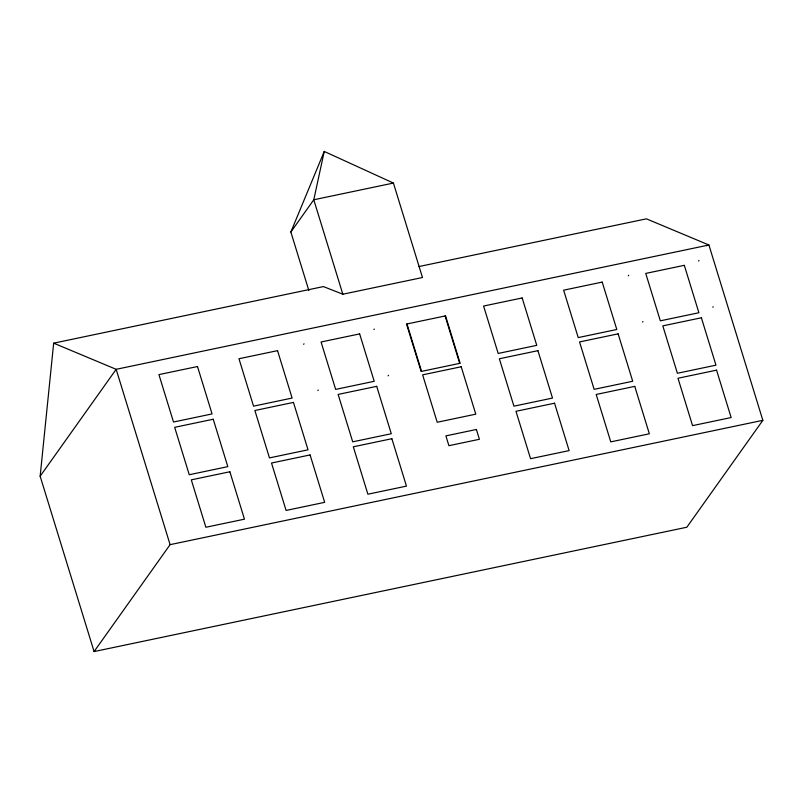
<?xml version="1.0" encoding="UTF-8"?>
<svg xmlns="http://www.w3.org/2000/svg" width="803" height="803" viewBox="0 0 803 803"><rect width="100%" height="100%" fill="white"/><g stroke="black" fill="none" stroke-linecap="round" stroke-linejoin="round"><path stroke-width="1.2" d="M418.965 266.546L646.405 218.838L708.908 244.995L762.85 420.33L686.836 527.23L94.092 651.564L40.15 476.219L53.671 343.162L323.428 286.581L342.841 294.219L422.478 277.517L393.42 183.064L324.241 151.436L290.857 232.027L308.854 290.535M324.241 151.436L313.782 199.766L290.857 232.027M40.15 476.219L116.164 369.32L708.908 244.995L706.499 245.668M303.644 344.336L304.026 343.804M94.092 651.564L170.106 544.655L762.85 420.33M317.878 390.589L318.259 390.047M373.907 329.601L374.288 329.059M388.13 375.844L388.511 375.312M628.317 275.77L628.699 275.238M642.551 322.023L642.932 321.481M698.58 261.035L698.961 260.503M712.813 307.288L713.194 306.746M393.42 183.064L313.782 199.766L342.841 294.219M53.671 343.162L116.164 369.32L170.106 544.655M445.113 315.97L459.697 363.378M406.98 323.97L421.565 371.367M522.171 297.953L483.597 306.043L498.181 353.45L536.755 345.36L522.171 297.953M197.488 366.519L158.924 374.61L173.508 422.017L212.072 413.926L197.488 366.519M602.21 282.094L563.636 290.184L578.22 337.591L616.794 329.491L602.21 282.094M277.537 350.65L238.963 358.74L253.547 406.147L292.121 398.057L277.537 350.65M684.317 265.331L645.742 273.421L660.327 320.829L698.901 312.738L684.317 265.331M359.644 333.897L321.07 341.988L335.654 389.395L374.218 381.305L359.644 333.897M445.555 315.88L406.539 324.061L421.123 371.468L460.129 363.277L445.555 315.88M461.203 366.76L422.629 374.85L437.213 422.258L475.788 414.167L461.203 366.76M537.92 350.67L499.346 358.76L513.93 406.167L552.504 398.077L537.92 350.67M618.129 333.847L579.555 341.937L594.14 389.345L632.714 381.254L618.129 333.847M213.237 419.236L174.673 427.326L189.257 474.734L227.821 466.643L213.237 419.236M293.456 402.413L254.882 410.504L269.467 457.901L308.041 449.81L293.456 402.413M701.38 317.777L662.806 325.867L677.391 373.265L715.965 365.174L701.38 317.777M376.707 386.333L338.133 394.424L352.718 441.831L391.292 433.74L376.707 386.333M554.552 403.206L515.978 411.297L530.562 458.694L569.126 450.603L554.552 403.206M634.761 386.373L596.187 394.464L610.772 441.871L649.346 433.781L634.761 386.373M229.869 471.762L191.295 479.853L205.879 527.26L244.453 519.17L229.869 471.762M310.088 454.94L271.514 463.03L286.099 510.437L324.673 502.347L310.088 454.94M716.557 370.153L677.983 378.243L692.567 425.64L731.142 417.55L716.557 370.153M391.874 438.709L353.31 446.799L367.884 494.206L406.459 486.116L391.874 438.709M476.39 429.485L445.886 435.878L448.907 445.685L479.411 439.281L476.39 429.485"/></g></svg>
